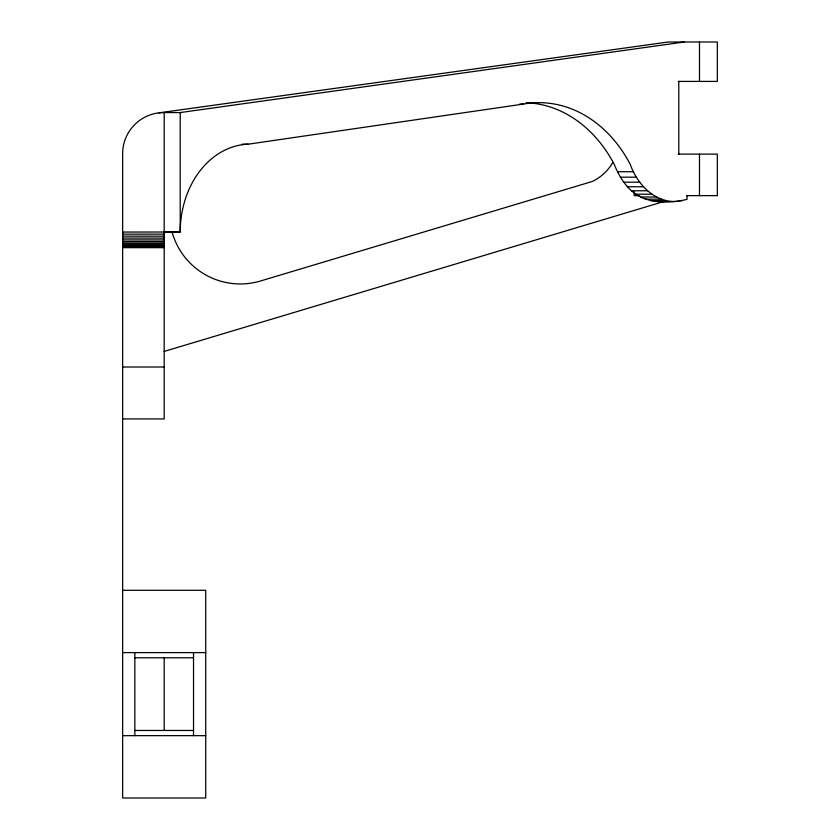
<?xml version="1.0" encoding="UTF-8"?>
<svg xmlns="http://www.w3.org/2000/svg" width="840" height="840" viewBox="0 0 840 840"><rect width="100%" height="100%" fill="white"/><g stroke="black" fill="none" stroke-linecap="round" stroke-linejoin="round"><path stroke-width="1.26" d="M122.64 735.693L134.852 735.651L134.852 652.606M164.189 730.464L164.189 657.794M205.727 735.693L193.526 735.651L193.526 652.606M164.189 351.425L665.448 201.054M526.039 102.722A137.351 109.347 90 0 1 614.187 164.262C619.448 177.429 627.543 190.344 640.532 197.012C654.843 203.7 671.948 202.913 687.015 199.385L687.015 195.647M242.078 144.186L248.241 144.186L523.404 104.066A137.351 109.347 90 0 1 630.21 164.262C637.077 183.908 654.413 202.86 676.809 201.422M158.75 112.875L668.231 42L717.328 42L717.328 81.407L678.258 81.407M122.64 590.289L205.727 590.289L205.727 798L122.64 798L122.64 154.109A41.139 41.139 0 0 1 164.189 112.57L180.212 112.57L684.254 42M164.189 232.06L180.212 231.998A88.001 70.056 -90 0 1 248.241 144.186M519.708 104.066L523.404 104.066M678.258 154.109L717.328 154.109L717.328 195.647M617.6 171.728L633.623 171.728M620.424 177.177L636.447 177.177M623.7 182.207L639.723 182.207M627.396 186.764L643.419 186.764M631.47 190.775L647.493 190.775M635.87 194.197L651.893 194.197M639.629 195.647L634.19 195.647L634.19 191.751M686.626 195.647L717.36 195.647M640.532 197.012L656.565 197.012M645.425 199.154L661.448 199.154M650.465 200.613L666.488 200.613M678.258 200.76L681.954 200.76M122.64 232.06L180.212 231.998L180.212 112.57M122.64 234.129L164.189 234.129M122.64 236.145L164.189 236.145M122.64 238.077L164.189 238.077M122.64 239.904L164.189 239.904M122.64 241.584L164.189 241.584M122.64 243.096L164.189 243.096M122.64 244.419L164.189 244.419M122.64 245.532L164.189 245.532M122.64 246.414L164.189 246.414M122.64 247.054L164.189 247.054M122.64 247.443L164.189 247.443M122.64 247.579L164.189 247.579M122.64 367.006L164.189 367.006M122.64 418.929L164.189 418.929L164.189 112.57M122.64 652.606L205.727 652.606M134.852 657.794L193.526 657.794M134.841 730.464L193.526 730.464M134.852 735.651L193.526 735.651M655.61 201.369L660.786 201.422M699.478 42L699.478 81.407M699.478 154.109L699.478 195.647M678.804 81.407L678.804 154.109M612.853 162.298A45.948 45.948 0 0 1 592.211 181.493L261.397 280.728A70.781 70.781 0 0 1 172.042 231.914"/></g></svg>
